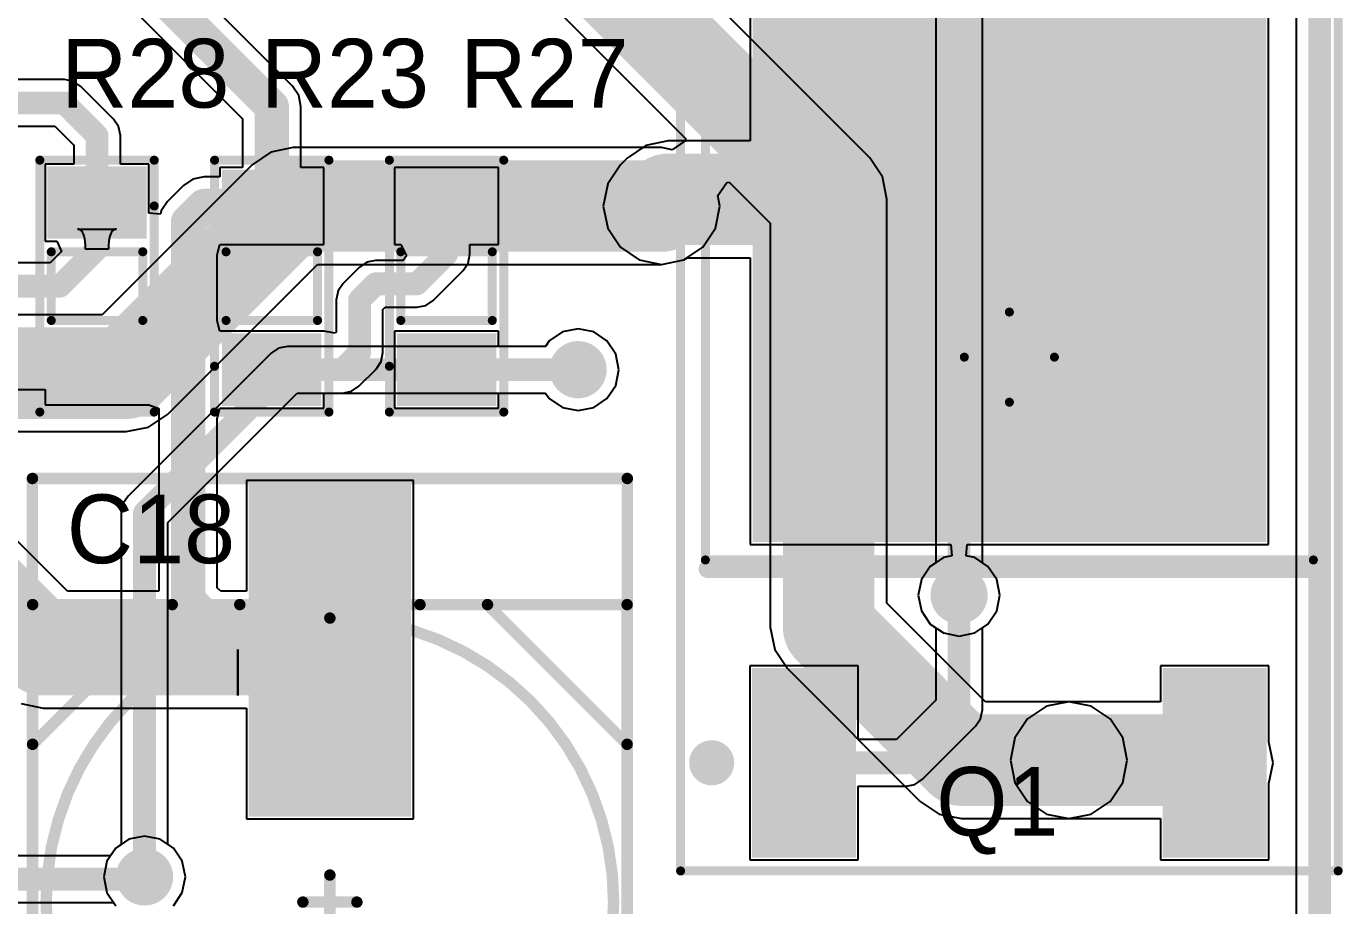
# Model space of a CAD drawing. Header units: millimetres. Extents: x 3.76 to 6.92, y 1.08 to 2.74.
# Drawn here: x 6.347 to 6.923, y 1.277 to 1.661 of the extents above; entities that cross this region are included whole.
import ezdxf

# ---------------------------------------------------------------- set-up
doc = ezdxf.new("R2010")
doc.units = ezdxf.units.MM
doc.header["$MEASUREMENT"] = 0
for name, color, linetype in [('BottomLayer', 5, 'Continuous'), ('KeepOutLayer', 6, 'Continuous'), ('Mechanical13', 56, 'Continuous'), ('Mechanical15', 56, 'Continuous'), ('MultiLayer', 9, 'Continuous'), ('TopLayer', 1, 'Continuous'), ('TopOverlay', 2, 'Continuous'), ('TopPaste', 8, 'Continuous'), ('TopSolder', 216, 'Continuous'), ('ViaHoleLayer', 16, 'Continuous')]:
    doc.layers.add(name, color=color, linetype=linetype)

# ---------------------------------------------------------------- blocks, each defined once
blk = doc.blocks.new('RES_SMD_0603_15')
at = {"layer": 'TopLayer'}
for points in [[(-0.04681, -0.01772), (-0.02319, -0.01772), (-0.04681, 0.01772), (-0.02319, 0.01772)], [(0.02468, -0.01771), (0.0483, -0.01771), (0.02468, 0.01772), (0.0483, 0.01772)]]:
    blk.add_solid(points, dxfattribs=at)
at = {"layer": 'TopOverlay', "const_width": 0.00394}
for points in [[(-0.055, 0.025), (0.055, 0.025)], [(-0.055, 0.025), (-0.055, -0.025)], [(0.055, 0.025), (0.055, -0.025)], [(-0.015, 0.02), (0.015, 0.02)], [(-0.015, 0.02), (-0.015, -0.02)], [(0.015, 0.02), (0.015, -0.02)], [(-0.015, -0.02), (0.015, -0.02)], [(-0.055, -0.025), (0.035, -0.025)], [(0.035, -0.025), (0.055, -0.025)]]:
    blk.add_lwpolyline(points, dxfattribs=at)
at = {"layer": 'TopOverlay', "const_width": 0.00197}
for points in [[(-0.05599, 0.025, 1), (-0.05402, 0.025, 1)], [(-0.05599, 0.025, 1), (-0.05402, 0.025, 1)], [(0.05401, 0.025, 1), (0.05598, 0.025, 1)], [(0.05401, 0.025, 1), (0.05598, 0.025, 1)], [(-0.01599, 0.02, 1), (-0.01402, 0.02, 1)], [(-0.01599, 0.02, 1), (-0.01402, 0.02, 1)], [(0.01401, 0.02, 1), (0.01598, 0.02, 1)], [(0.01401, 0.02, 1), (0.01598, 0.02, 1)], [(-0.01599, -0.02, 1), (-0.01402, -0.02, 1)], [(-0.01599, -0.02, 1), (-0.01402, -0.02, 1)], [(0.01401, -0.02, 1), (0.01598, -0.02, 1)], [(0.01401, -0.02, 1), (0.01598, -0.02, 1)], [(-0.05599, -0.025, 1), (-0.05402, -0.025, 1)], [(-0.05599, -0.025, 1), (-0.05402, -0.025, 1)], [(0.03401, -0.025, 1), (0.03598, -0.025, 1)], [(0.03401, -0.025, 1), (0.03598, -0.025, 1)], [(0.05401, -0.025, 1), (0.05598, -0.025, 1)], [(0.05401, -0.025, 1), (0.05598, -0.025, 1)]]:
    blk.add_lwpolyline(points, format="xyb", close=True, dxfattribs=at)
at = {"layer": 'TopPaste'}
for points in [[(-0.04681, -0.01772), (-0.02319, -0.01772), (-0.04681, 0.01772), (-0.02319, 0.01772)], [(0.02468, -0.01771), (0.0483, -0.01771), (0.02468, 0.01772), (0.0483, 0.01772)]]:
    blk.add_solid(points, dxfattribs=at)
at = {"layer": 'TopSolder'}
for points in [[(-0.05081, -0.02172), (-0.01919, -0.02172), (-0.05081, 0.02172), (-0.01919, 0.02172)], [(0.02068, -0.02171), (0.0523, -0.02171), (0.02068, 0.02172), (0.0523, 0.02172)]]:
    blk.add_solid(points, dxfattribs=at)
blk = doc.blocks.new('RES_SMD_0603_16')
at = {"layer": 'TopLayer'}
for points in [[(-0.04681, -0.01772), (-0.02319, -0.01772), (-0.04681, 0.01772), (-0.02319, 0.01772)], [(0.02468, -0.01771), (0.0483, -0.01771), (0.02468, 0.01772), (0.0483, 0.01772)]]:
    blk.add_solid(points, dxfattribs=at)
at = {"layer": 'TopOverlay', "const_width": 0.00394}
for points in [[(0.055, 0.025), (-0.055, 0.025)], [(-0.055, -0.025), (-0.055, 0.025)], [(0.055, -0.025), (0.055, 0.025)], [(0.015, 0.02), (-0.015, 0.02)], [(-0.015, -0.02), (-0.015, 0.02)], [(0.015, -0.02), (0.015, 0.02)], [(0.015, -0.02), (-0.015, -0.02)], [(0.035, -0.025), (-0.055, -0.025)], [(0.055, -0.025), (0.035, -0.025)]]:
    blk.add_lwpolyline(points, dxfattribs=at)
at = {"layer": 'TopOverlay', "const_width": 0.00197}
for points in [[(-0.05599, 0.025, 1), (-0.05402, 0.025, 1)], [(-0.05599, 0.025, 1), (-0.05402, 0.025, 1)], [(0.05401, 0.025, 1), (0.05598, 0.025, 1)], [(0.05401, 0.025, 1), (0.05598, 0.025, 1)], [(-0.01599, 0.02, 1), (-0.01402, 0.02, 1)], [(-0.01599, 0.02, 1), (-0.01402, 0.02, 1)], [(0.01401, 0.02, 1), (0.01598, 0.02, 1)], [(0.01401, 0.02, 1), (0.01598, 0.02, 1)], [(-0.01599, -0.02, 1), (-0.01402, -0.02, 1)], [(-0.01599, -0.02, 1), (-0.01402, -0.02, 1)], [(0.01401, -0.02, 1), (0.01598, -0.02, 1)], [(0.01401, -0.02, 1), (0.01598, -0.02, 1)], [(-0.05599, -0.025, 1), (-0.05402, -0.025, 1)], [(-0.05599, -0.025, 1), (-0.05402, -0.025, 1)], [(0.03401, -0.025, 1), (0.03598, -0.025, 1)], [(0.03401, -0.025, 1), (0.03598, -0.025, 1)], [(0.05401, -0.025, 1), (0.05598, -0.025, 1)], [(0.05401, -0.025, 1), (0.05598, -0.025, 1)]]:
    blk.add_lwpolyline(points, format="xyb", close=True, dxfattribs=at)
at = {"layer": 'TopPaste'}
for points in [[(-0.04681, -0.01772), (-0.02319, -0.01772), (-0.04681, 0.01772), (-0.02319, 0.01772)], [(0.02468, -0.01771), (0.0483, -0.01771), (0.02468, 0.01772), (0.0483, 0.01772)]]:
    blk.add_solid(points, dxfattribs=at)
at = {"layer": 'TopSolder'}
for points in [[(-0.05081, -0.02172), (-0.01919, -0.02172), (-0.05081, 0.02172), (-0.01919, 0.02172)], [(0.02068, -0.02171), (0.0523, -0.02171), (0.02068, 0.02172), (0.0523, 0.02172)]]:
    blk.add_solid(points, dxfattribs=at)
blk = doc.blocks.new('RES_SMD_0603_20')
at = {"layer": 'TopLayer'}
for points in [[(-0.04681, -0.01772), (-0.02319, -0.01772), (-0.04681, 0.01772), (-0.02319, 0.01772)], [(0.02468, -0.01771), (0.0483, -0.01771), (0.02468, 0.01772), (0.0483, 0.01772)]]:
    blk.add_solid(points, dxfattribs=at)
at = {"layer": 'TopOverlay', "const_width": 0.00394}
for points in [[(0.055, 0.025), (-0.055, 0.025)], [(-0.055, -0.025), (-0.055, 0.025)], [(0.055, -0.025), (0.055, 0.025)], [(0.015, 0.02), (-0.015, 0.02)], [(-0.015, -0.02), (-0.015, 0.02)], [(0.015, -0.02), (0.015, 0.02)], [(0.015, -0.02), (-0.015, -0.02)], [(0.035, -0.025), (-0.055, -0.025)], [(0.055, -0.025), (0.035, -0.025)]]:
    blk.add_lwpolyline(points, dxfattribs=at)
at = {"layer": 'TopOverlay', "const_width": 0.00197}
for points in [[(-0.05599, 0.025, 1), (-0.05402, 0.025, 1)], [(-0.05599, 0.025, 1), (-0.05402, 0.025, 1)], [(0.05401, 0.025, 1), (0.05598, 0.025, 1)], [(0.05401, 0.025, 1), (0.05598, 0.025, 1)], [(-0.01599, 0.02, 1), (-0.01402, 0.02, 1)], [(-0.01599, 0.02, 1), (-0.01402, 0.02, 1)], [(0.01401, 0.02, 1), (0.01598, 0.02, 1)], [(0.01401, 0.02, 1), (0.01598, 0.02, 1)], [(-0.01599, -0.02, 1), (-0.01402, -0.02, 1)], [(-0.01599, -0.02, 1), (-0.01402, -0.02, 1)], [(0.01401, -0.02, 1), (0.01598, -0.02, 1)], [(0.01401, -0.02, 1), (0.01598, -0.02, 1)], [(-0.05599, -0.025, 1), (-0.05402, -0.025, 1)], [(-0.05599, -0.025, 1), (-0.05402, -0.025, 1)], [(0.03401, -0.025, 1), (0.03598, -0.025, 1)], [(0.03401, -0.025, 1), (0.03598, -0.025, 1)], [(0.05401, -0.025, 1), (0.05598, -0.025, 1)], [(0.05401, -0.025, 1), (0.05598, -0.025, 1)]]:
    blk.add_lwpolyline(points, format="xyb", close=True, dxfattribs=at)
at = {"layer": 'TopPaste'}
for points in [[(-0.04681, -0.01772), (-0.02319, -0.01772), (-0.04681, 0.01772), (-0.02319, 0.01772)], [(0.02468, -0.01771), (0.0483, -0.01771), (0.02468, 0.01772), (0.0483, 0.01772)]]:
    blk.add_solid(points, dxfattribs=at)
at = {"layer": 'TopSolder'}
for points in [[(-0.05081, -0.02172), (-0.01919, -0.02172), (-0.05081, 0.02172), (-0.01919, 0.02172)], [(0.02068, -0.02171), (0.0523, -0.02171), (0.02068, 0.02172), (0.0523, 0.02172)]]:
    blk.add_solid(points, dxfattribs=at)
blk = doc.blocks.new('TO_252AA_N_44')
at = {"layer": 'Mechanical13', "const_width": 0.00394}
for points in [[(-0.08858, 0.13287), (0.16142, 0.13287)], [(-0.08858, 0.13287), (-0.08858, -0.13287)], [(0.16142, 0.13287), (0.16142, -0.13287)], [(-0.08858, -0.13287), (0.16142, -0.13287)]]:
    blk.add_lwpolyline(points, dxfattribs=at)
at = {"layer": 'Mechanical13', "const_width": 0.00197}
for points in [[(-0.08957, 0.13287, 1), (-0.0876, 0.13287, 1)], [(-0.08957, 0.13287, 1), (-0.0876, 0.13287, 1)], [(0.16043, 0.13287, 1), (0.1624, 0.13287, 1)], [(0.16043, 0.13287, 1), (0.1624, 0.13287, 1)], [(-0.08957, -0.13287, 1), (-0.0876, -0.13287, 1)], [(-0.08957, -0.13287, 1), (-0.0876, -0.13287, 1)], [(0.16043, -0.13287, 1), (0.1624, -0.13287, 1)], [(0.16043, -0.13287, 1), (0.1624, -0.13287, 1)]]:
    blk.add_lwpolyline(points, format="xyb", close=True, dxfattribs=at)
at = {"layer": 'Mechanical15', "const_width": 0.00394}
for points in [[(-0.22441, 0.1437), (0.22441, 0.1437)], [(-0.22441, 0.1437), (-0.22441, -0.1437)], [(0.22441, 0.1437), (0.22441, -0.1437)], [(0, 0.01969), (0, -0.01969)], [(-0.01969, 0), (0.01969, 0)], [(-0.22441, -0.1437), (0.22441, -0.1437)]]:
    blk.add_lwpolyline(points, dxfattribs=at)
at = {"layer": 'Mechanical15', "const_width": 0.00197}
for points in [[(-0.22539, 0.1437, 1), (-0.22343, 0.1437, 1)], [(-0.22539, 0.1437, 1), (-0.22343, 0.1437, 1)], [(0.22343, 0.1437, 1), (0.22539, 0.1437, 1)], [(0.22343, 0.1437, 1), (0.22539, 0.1437, 1)], [(-0.00098, 0.01969, 1), (0.00098, 0.01969, 1)], [(-0.02067, 0, 1), (-0.0187, 0, 1)], [(0.0187, 0, 1), (0.02067, 0, 1)], [(-0.00098, -0.01969, 1), (0.00098, -0.01969, 1)], [(-0.22539, -0.1437, 1), (-0.22343, -0.1437, 1)], [(-0.22539, -0.1437, 1), (-0.22343, -0.1437, 1)], [(0.22343, -0.1437, 1), (0.22539, -0.1437, 1)], [(0.22343, -0.1437, 1), (0.22539, -0.1437, 1)]]:
    blk.add_lwpolyline(points, format="xyb", close=True, dxfattribs=at)
at = {"layer": 'TopLayer'}
for points in [[(-0.13976, 0.07106), (-0.13976, 0.10846), (-0.21457, 0.07106), (-0.21457, 0.10846)], [(0.21457, -0.10827), (0.21457, 0.10827), (-0.07677, -0.10827), (-0.07677, 0.10827)], [(-0.13976, -0.10846), (-0.13976, -0.07106), (-0.21457, -0.10846), (-0.21457, -0.07106)]]:
    blk.add_solid(points, dxfattribs=at)
at = {"layer": 'TopOverlay'}
for points, const_width in [([(-0.17224, 0.13012, 1), (-0.18209, 0.13012, 1)], 0.00984), ([(-0.18455, 0.13012, 1), (-0.17963, 0.13012, 1)], 0.00492), ([(-0.1747, 0.13012, 1), (-0.16978, 0.13012, 1)], 0.00492), ([(-0.09449, 0.13189, 1), (-0.09055, 0.13189, 1)], 0.00394), ([(-0.09449, -0.13189, 1), (-0.09055, -0.13189, 1)], 0.00394)]:
    blk.add_lwpolyline(points, format="xyb", close=True, dxfattribs=dict(at, const_width=const_width))
at = {"layer": 'TopOverlay', "const_width": 0.00787}
blk.add_lwpolyline([(-0.09252, 0.13189), (-0.09252, -0.13189)], dxfattribs=at)
at = {"layer": 'TopPaste'}
for points in [[(-0.13976, 0.07106), (-0.13976, 0.10846), (-0.21457, 0.07106), (-0.21457, 0.10846)], [(0.21457, -0.10827), (0.21457, 0.10827), (-0.07677, -0.10827), (-0.07677, 0.10827)], [(-0.13976, -0.10846), (-0.13976, -0.07106), (-0.21457, -0.10846), (-0.21457, -0.07106)]]:
    blk.add_solid(points, dxfattribs=at)
at = {"layer": 'TopSolder'}
for points in [[(-0.13576, 0.06706), (-0.13576, 0.11246), (-0.21857, 0.06706), (-0.21857, 0.11246)], [(0.21857, -0.11227), (0.21857, 0.11227), (-0.08077, -0.11227), (-0.08077, 0.11227)], [(-0.13576, -0.11246), (-0.13576, -0.06706), (-0.21857, -0.11246), (-0.21857, -0.06706)]]:
    blk.add_solid(points, dxfattribs=at)
blk = doc.blocks.new('CAP_ALU_SMD_6_3_7_7_2_2_64')
at = {"layer": 'Mechanical13', "const_width": 0.005}
for points in [[(-0.12992, -0.12992), (-0.12992, 0.12992)], [(0.12992, 0.12992), (-0.12992, 0.12992)], [(0.12992, -0.12992), (0.12992, 0.12992)], [(0.12992, -0.12992), (-0.12992, -0.12992)]]:
    blk.add_lwpolyline(points, dxfattribs=at)
at = {"layer": 'Mechanical13'}
for points, const_width in [([(-0.13117, 0.12992, 1), (-0.12867, 0.12992, 1)], 0.0025), ([(-0.13117, 0.12992, 1), (-0.12867, 0.12992, 1)], 0.0025), ([(0.12867, 0.12992, 1), (0.13117, 0.12992, 1)], 0.0025), ([(0.12867, 0.12992, 1), (0.13117, 0.12992, 1)], 0.0025), ([(0.12402, 0, 1), (-0.12402, 0, 1)], 0.005), ([(-0.12527, 0, 1), (-0.12277, 0, 1)], 0.0025), ([(0.12277, 0, 1), (0.12527, 0, 1)], 0.0025), ([(-0.13117, -0.12992, 1), (-0.12867, -0.12992, 1)], 0.0025), ([(-0.13117, -0.12992, 1), (-0.12867, -0.12992, 1)], 0.0025), ([(0.12867, -0.12992, 1), (0.13117, -0.12992, 1)], 0.0025), ([(0.12867, -0.12992, 1), (0.13117, -0.12992, 1)], 0.0025)]:
    blk.add_lwpolyline(points, format="xyb", close=True, dxfattribs=dict(at, const_width=const_width))
at = {"layer": 'Mechanical15', "const_width": 0.005}
for points in [[(-0.185, -0.13), (-0.185, 0.13)], [(0.185, 0.13), (-0.185, 0.13)], [(0.185, -0.13), (0.185, 0.13)], [(0, -0.01181), (0, 0.01181)], [(0.01181, 0), (-0.01181, 0)], [(0.185, -0.13), (-0.185, -0.13)]]:
    blk.add_lwpolyline(points, dxfattribs=at)
at = {"layer": 'Mechanical15', "const_width": 0.0025}
for points in [[(-0.18625, 0.13, 1), (-0.18375, 0.13, 1)], [(-0.18625, 0.13, 1), (-0.18375, 0.13, 1)], [(0.18375, 0.13, 1), (0.18625, 0.13, 1)], [(0.18375, 0.13, 1), (0.18625, 0.13, 1)], [(-0.00125, 0.01181, 1), (0.00125, 0.01181, 1)], [(-0.01306, 0, 1), (-0.01056, 0, 1)], [(0.01056, 0, 1), (0.01306, 0, 1)], [(-0.00125, -0.01181, 1), (0.00125, -0.01181, 1)], [(-0.18625, -0.13, 1), (-0.18375, -0.13, 1)], [(-0.18625, -0.13, 1), (-0.18375, -0.13, 1)], [(0.18375, -0.13, 1), (0.18625, -0.13, 1)], [(0.18375, -0.13, 1), (0.18625, -0.13, 1)]]:
    blk.add_lwpolyline(points, format="xyb", close=True, dxfattribs=at)
at = {"layer": 'TopLayer'}
for points in [[(-0.17913, -0.0315), (-0.04134, -0.0315), (-0.17913, 0.0315), (-0.04134, 0.0315)], [(0.04134, -0.0315), (0.17913, -0.0315), (0.04134, 0.0315), (0.17913, 0.0315)]]:
    blk.add_solid(points, dxfattribs=at)
at = {"layer": 'TopOverlay', "const_width": 0.005}
for points in [[(-0.12992, 0.0689), (-0.0689, 0.12992)], [(0.12992, 0.12992), (-0.0689, 0.12992)], [(0.12992, 0.03937), (0.12992, 0.12992)], [(-0.12992, 0.03937), (-0.12992, 0.0689)], [(-0.12992, -0.0689), (-0.12992, -0.03937)], [(0.12992, -0.12992), (0.12992, -0.03937)], [(-0.0689, -0.12992), (-0.12992, -0.0689)], [(0.12992, -0.12992), (-0.0689, -0.12992)]]:
    blk.add_lwpolyline(points, dxfattribs=at)
at = {"layer": 'TopOverlay', "const_width": 0.0025}
for points in [[(-0.07015, 0.12992, 1), (-0.06765, 0.12992, 1)], [(-0.07015, 0.12992, 1), (-0.06765, 0.12992, 1)], [(0.12867, 0.12992, 1), (0.13117, 0.12992, 1)], [(0.12867, 0.12992, 1), (0.13117, 0.12992, 1)], [(-0.13117, 0.0689, 1), (-0.12867, 0.0689, 1)], [(-0.13117, 0.0689, 1), (-0.12867, 0.0689, 1)], [(-0.13117, 0.03937, 1), (-0.12867, 0.03937, 1)], [(0.12867, 0.03937, 1), (0.13117, 0.03937, 1)], [(-0.13117, -0.03937, 1), (-0.12867, -0.03937, 1)], [(0.12867, -0.03937, 1), (0.13117, -0.03937, 1)], [(-0.13117, -0.0689, 1), (-0.12867, -0.0689, 1)], [(-0.13117, -0.0689, 1), (-0.12867, -0.0689, 1)], [(-0.07015, -0.12992, 1), (-0.06765, -0.12992, 1)], [(-0.07015, -0.12992, 1), (-0.06765, -0.12992, 1)], [(0.12867, -0.12992, 1), (0.13117, -0.12992, 1)], [(0.12867, -0.12992, 1), (0.13117, -0.12992, 1)]]:
    blk.add_lwpolyline(points, format="xyb", close=True, dxfattribs=at)
at = {"layer": 'TopPaste'}
for points in [[(-0.17913, -0.0315), (-0.04134, -0.0315), (-0.17913, 0.0315), (-0.04134, 0.0315)], [(0.04134, -0.0315), (0.17913, -0.0315), (0.04134, 0.0315), (0.17913, 0.0315)]]:
    blk.add_solid(points, dxfattribs=at)
at = {"layer": 'TopSolder'}
for points in [[(-0.18313, -0.0355), (-0.03734, -0.0355), (-0.18313, 0.0355), (-0.03734, 0.0355)], [(0.03734, -0.0355), (0.18313, -0.0355), (0.03734, 0.0355), (0.18313, 0.0355)]]:
    blk.add_solid(points, dxfattribs=at)

msp = doc.modelspace()

# ---------------------------------------------------------------- linework, layer by layer
at = {"layer": 'BottomLayer'}
for p, q in [((6.90241, 2.72435), (6.90241, 1.0912)), ((6.71602, 1.60402), (6.52265, 1.7974)), ((6.47913, 1.76882), (6.63544, 1.61251)), ((6.7652, 1.42723), (6.7652, 1.745)), ((6.7448, 1.74078), (6.7448, 1.42723)), ((6.63528, 1.61151), (6.6296, 1.60757)), ((6.63544, 1.61251), (6.63528, 1.61151)), ((6.45425, 1.60655), (6.44598, 1.60102)), ((6.464, 1.60849), (6.45425, 1.60655)), ((6.625, 1.60849), (6.464, 1.60849)), ((6.6296, 1.60757), (6.625, 1.60849)), ((6.44598, 1.60102), (6.38044, 1.53549)), ((6.72155, 1.59575), (6.71602, 1.60402)), ((6.72349, 1.586), (6.72155, 1.59575)), ((6.64957, 1.5876), (6.65351, 1.59328)), ((6.65351, 1.59328), (6.65451, 1.59344)), ((6.65451, 1.59344), (6.67251, 1.57544)), ((6.64855, 1.57325), (6.65049, 1.583)), ((6.65049, 1.583), (6.64957, 1.5876)), ((6.72349, 1.40956), (6.72349, 1.586)), ((6.64302, 1.56498), (6.64855, 1.57325)), ((6.67251, 1.57544), (6.67251, 1.399)), ((6.63475, 1.55945), (6.64302, 1.56498)), ((6.625, 1.55751), (6.63475, 1.55945)), ((6.40902, 1.49198), (6.47456, 1.55751)), ((6.47456, 1.55751), (6.625, 1.55751)), ((6.38044, 1.53549), (6.00219, 1.53549)), ((6.58166, 1.528), (6.57587, 1.52413)), ((6.58849, 1.52935), (6.58166, 1.528)), ((6.59532, 1.528), (6.58849, 1.52935)), ((6.6011, 1.52413), (6.59532, 1.528)), ((6.45761, 1.52093), (6.4543, 1.51872)), ((6.46151, 1.52171), (6.45761, 1.52093)), ((6.57425, 1.52171), (6.46151, 1.52171)), ((6.57587, 1.52413), (6.57425, 1.52171)), ((6.60497, 1.51834), (6.6011, 1.52413)), ((6.4543, 1.51872), (6.39179, 1.45621)), ((6.60633, 1.51151), (6.60497, 1.51834)), ((6.60497, 1.50468), (6.60633, 1.51151)), ((6.6011, 1.4989), (6.60497, 1.50468)), ((6.4092, 1.44478), (6.46574, 1.50132)), ((6.46574, 1.50132), (6.57425, 1.50132)), ((6.57425, 1.50132), (6.57587, 1.4989)), ((6.57587, 1.4989), (6.58166, 1.49503)), ((6.59532, 1.49503), (6.6011, 1.4989)), ((6.40075, 1.48645), (6.40902, 1.49198)), ((6.58166, 1.49503), (6.58849, 1.49367)), ((6.58849, 1.49367), (6.59532, 1.49503)), ((6.01056, 1.48451), (6.391, 1.48451)), ((6.391, 1.48451), (6.40075, 1.48645)), ((6.39179, 1.45621), (6.38958, 1.4529)), ((6.38958, 1.4529), (6.3888, 1.449)), ((6.3888, 1.449), (6.3888, 1.30423)), ((6.4092, 1.30423), (6.4092, 1.44478)), ((6.7448, 1.42723), (6.74238, 1.42562)), ((6.76762, 1.42562), (6.7652, 1.42723)), ((6.74238, 1.42562), (6.73852, 1.41983)), ((6.77148, 1.41983), (6.76762, 1.42562)), ((6.73852, 1.41983), (6.73716, 1.413)), ((6.77284, 1.413), (6.77148, 1.41983)), ((6.73716, 1.413), (6.73852, 1.40617)), ((6.77148, 1.40617), (6.77284, 1.413)), ((6.76656, 1.36649), (6.72349, 1.40956)), ((6.73852, 1.40617), (6.74238, 1.40038)), ((6.76762, 1.40038), (6.77148, 1.40617)), ((6.67251, 1.399), (6.67445, 1.38925)), ((6.74238, 1.40038), (6.74817, 1.39652)), ((6.76183, 1.39652), (6.76762, 1.40038)), ((6.74817, 1.39652), (6.755, 1.39516)), ((6.755, 1.39516), (6.76183, 1.39652)), ((6.67445, 1.38925), (6.67998, 1.38098)), ((6.67998, 1.38098), (6.73798, 1.32298)), ((6.803, 1.36649), (6.76656, 1.36649)), ((6.81275, 1.36455), (6.803, 1.36649)), ((6.82102, 1.35902), (6.81275, 1.36455)), ((6.82655, 1.35075), (6.82102, 1.35902)), ((6.82849, 1.341), (6.82655, 1.35075)), ((6.82655, 1.33125), (6.82849, 1.341)), ((6.82102, 1.32298), (6.82655, 1.33125)), ((6.73798, 1.32298), (6.74625, 1.31745)), ((6.81275, 1.31745), (6.82102, 1.32298)), ((6.74625, 1.31745), (6.756, 1.31551)), ((6.756, 1.31551), (6.803, 1.31551)), ((6.803, 1.31551), (6.81275, 1.31745)), ((6.38638, 1.30262), (6.38252, 1.29683)), ((6.3888, 1.30423), (6.38638, 1.30262)), ((6.41162, 1.30262), (6.4092, 1.30423)), ((6.41548, 1.29683), (6.41162, 1.30262)), ((6.38252, 1.29683), (6.38116, 1.29)), ((6.41684, 1.29), (6.41548, 1.29683)), ((6.38116, 1.29), (6.38252, 1.28317)), ((6.41548, 1.28317), (6.41684, 1.29)), ((6.38252, 1.28317), (6.38638, 1.27738)), ((6.41162, 1.27738), (6.41548, 1.28317))]:
    msp.add_line(p, q, dxfattribs=at)
for points, const_width in [([(6.49716, 1.78684), (6.698, 1.586)], 0.04), ([(6.755, 1.413), (6.755, 1.745)], 0.01), ([(6.698, 1.399), (6.698, 1.586)], 0.04), ([(6.391, 1.51), (6.464, 1.583)], 0.04), ([(6.464, 1.583), (6.625, 1.583)], 0.04), ([(6.121, 1.51), (6.391, 1.51)], 0.04), ([(6.399, 1.449), (6.46151, 1.51151)], 0.01), ([(6.46151, 1.51151), (6.58849, 1.51151)], 0.01), ([(6.399, 1.29), (6.399, 1.449)], 0.01), ([(6.698, 1.399), (6.756, 1.341)], 0.04), ([(6.756, 1.341), (6.803, 1.341)], 0.04)]:
    msp.add_lwpolyline(points, dxfattribs=dict(at, const_width=const_width))
for points, const_width in [([(6.688, 1.586, 1), (6.708, 1.586, 1)], 0.02), ([(6.688, 1.586, 1), (6.708, 1.586, 1)], 0.02), ([(6.454, 1.583, 1), (6.474, 1.583, 1)], 0.02), ([(6.454, 1.583, 1), (6.474, 1.583, 1)], 0.02), ([(6.615, 1.583, 1), (6.635, 1.583, 1)], 0.02), ([(6.61875, 1.583, 1), (6.63125, 1.583, 1)], 0.0125), ([(6.381, 1.51, 1), (6.401, 1.51, 1)], 0.02), ([(6.381, 1.51, 1), (6.401, 1.51, 1)], 0.02), ([(6.58224, 1.51151, 1), (6.59474, 1.51151, 1)], 0.0125), ([(6.45901, 1.51151, 1), (6.46401, 1.51151, 1)], 0.005), ([(6.45901, 1.51151, 1), (6.46401, 1.51151, 1)], 0.005), ([(6.58599, 1.51151, 1), (6.59099, 1.51151, 1)], 0.005), ([(6.3965, 1.449, 1), (6.4015, 1.449, 1)], 0.005), ([(6.3965, 1.449, 1), (6.4015, 1.449, 1)], 0.005), ([(6.74875, 1.413, 1), (6.76125, 1.413, 1)], 0.0125), ([(6.688, 1.399, 1), (6.708, 1.399, 1)], 0.02), ([(6.688, 1.399, 1), (6.708, 1.399, 1)], 0.02), ([(6.7525, 1.413, 1), (6.7575, 1.413, 1)], 0.005), ([(6.746, 1.341, 1), (6.766, 1.341, 1)], 0.02), ([(6.746, 1.341, 1), (6.766, 1.341, 1)], 0.02), ([(6.793, 1.341, 1), (6.813, 1.341, 1)], 0.02), ([(6.79675, 1.341, 1), (6.80925, 1.341, 1)], 0.0125), ([(6.39275, 1.29, 1), (6.40525, 1.29, 1)], 0.0125), ([(6.3965, 1.29, 1), (6.4015, 1.29, 1)], 0.005)]:
    msp.add_lwpolyline(points, format="xyb", close=True, dxfattribs=dict(at, const_width=const_width))
at = {"layer": 'KeepOutLayer', "const_width": 0.01}
msp.add_lwpolyline([(6.91261, 1.081), (6.91261, 2.73454)], dxfattribs=at)
at = {"layer": 'MultiLayer', "const_width": 0.0125}
for points in [[(6.61875, 1.583, 1), (6.63125, 1.583, 1)], [(6.58224, 1.51151, 1), (6.59474, 1.51151, 1)], [(6.74875, 1.413, 1), (6.76125, 1.413, 1)], [(6.79675, 1.341, 1), (6.80925, 1.341, 1)], [(6.39275, 1.29, 1), (6.40525, 1.29, 1)]]:
    msp.add_lwpolyline(points, format="xyb", close=True, dxfattribs=at)
at = {"layer": 'TopLayer'}
for p, q in [((6.90241, 2.72435), (6.90241, 1.0912)), ((6.66373, 1.73657), (6.66373, 1.61139)), ((6.89027, 1.43523), (6.89027, 1.73657)), ((6.46363, 1.6354), (6.39017, 1.70885)), ((6.37588, 1.6871), (6.44187, 1.62111)), ((6.364, 1.6382), (6.26422, 1.6382)), ((6.3679, 1.63742), (6.364, 1.6382)), ((6.37121, 1.63521), (6.3679, 1.63742)), ((6.38543, 1.62099), (6.37121, 1.63521)), ((6.46639, 1.63126), (6.46363, 1.6354)), ((6.46736, 1.62639), (6.46639, 1.63126)), ((6.46736, 1.59981), (6.46736, 1.62639)), ((6.26, 1.6178), (6.35978, 1.6178)), ((6.35978, 1.6178), (6.36803, 1.60955)), ((6.38764, 1.61768), (6.38543, 1.62099)), ((6.38842, 1.61378), (6.38764, 1.61768)), ((6.44187, 1.62111), (6.44187, 1.59981)), ((6.38842, 1.60131), (6.38842, 1.61378)), ((6.6279, 1.61139), (6.61814, 1.60945)), ((6.66373, 1.61139), (6.6279, 1.61139)), ((6.36803, 1.60955), (6.36803, 1.60131)), ((6.61814, 1.60945), (6.60987, 1.60392)), ((6.36803, 1.60131), (6.35551, 1.60131)), ((6.35551, 1.60131), (6.35551, 1.56768)), ((6.40094, 1.60131), (6.38842, 1.60131)), ((6.40094, 1.57994), (6.40094, 1.60131)), ((6.44187, 1.59981), (6.4319, 1.59981)), ((6.4319, 1.59981), (6.4319, 1.59575)), ((6.47733, 1.59981), (6.46736, 1.59981)), ((6.47733, 1.56619), (6.47733, 1.59981)), ((6.55372, 1.59981), (6.50828, 1.59981)), ((6.50828, 1.59981), (6.50828, 1.56619)), ((6.55372, 1.56619), (6.55372, 1.59981)), ((6.60698, 1.60102), (6.60145, 1.59275)), ((6.60987, 1.60392), (6.60698, 1.60102)), ((6.42013, 1.59478), (6.41599, 1.59202)), ((6.425, 1.59575), (6.42013, 1.59478)), ((6.4319, 1.59575), (6.425, 1.59575)), ((6.41599, 1.59202), (6.40899, 1.58501)), ((6.60145, 1.59275), (6.59951, 1.583)), ((6.40899, 1.58501), (6.40623, 1.58088)), ((6.59951, 1.583), (6.60145, 1.57325)), ((6.40594, 1.57944), (6.40094, 1.57994)), ((6.40623, 1.58088), (6.40594, 1.57944)), ((6.37032, 1.57284), (6.36964, 1.57292)), ((6.36964, 1.57292), (6.3868, 1.57292)), ((6.37093, 1.57258), (6.37032, 1.57284)), ((6.37147, 1.57214), (6.37093, 1.57258)), ((6.37193, 1.57153), (6.37147, 1.57214)), ((6.37233, 1.57075), (6.37193, 1.57153)), ((6.37265, 1.56979), (6.37233, 1.57075)), ((6.38412, 1.57075), (6.3838, 1.56979)), ((6.38451, 1.57153), (6.38412, 1.57075)), ((6.38498, 1.57214), (6.38451, 1.57153)), ((6.38551, 1.57258), (6.38498, 1.57214)), ((6.38612, 1.57284), (6.38551, 1.57258)), ((6.3868, 1.57292), (6.38612, 1.57284)), ((6.60145, 1.57325), (6.60698, 1.56498)), ((6.35551, 1.56768), (6.36073, 1.56768)), ((6.36073, 1.56768), (6.36264, 1.56306)), ((6.3729, 1.56866), (6.37265, 1.56979)), ((6.37319, 1.56588), (6.3729, 1.56866)), ((6.37322, 1.56422), (6.37319, 1.56588)), ((6.38326, 1.56588), (6.38322, 1.56422)), ((6.38337, 1.56736), (6.38326, 1.56588)), ((6.38355, 1.56866), (6.38337, 1.56736)), ((6.3838, 1.56979), (6.38355, 1.56866)), ((6.43074, 1.56167), (6.4319, 1.56619)), ((6.4319, 1.56619), (6.47733, 1.56619)), ((6.50828, 1.56619), (6.51106, 1.56619)), ((6.51106, 1.56619), (6.51353, 1.56119)), ((6.5412, 1.562), (6.5412, 1.56619)), ((6.5412, 1.56619), (6.55372, 1.56619)), ((6.60698, 1.56498), (6.61525, 1.55945)), ((6.36264, 1.56306), (6.35778, 1.5582)), ((6.38322, 1.56422), (6.37322, 1.56422)), ((6.43074, 1.53284), (6.43074, 1.56167)), ((6.5, 1.5592), (6.4961, 1.55842)), ((6.512, 1.5592), (6.5, 1.5592)), ((6.51353, 1.56119), (6.512, 1.5592)), ((6.54042, 1.5581), (6.5412, 1.562)), ((6.61525, 1.55945), (6.625, 1.55751)), ((6.625, 1.55751), (6.63475, 1.55945)), ((6.63475, 1.55945), (6.63619, 1.56041)), ((6.63619, 1.56041), (6.66373, 1.56041)), ((6.66373, 1.56041), (6.66373, 1.43523)), ((6.35778, 1.5582), (6.33007, 1.5582)), ((6.49279, 1.55621), (6.48579, 1.54921)), ((6.4961, 1.55842), (6.49279, 1.55621)), ((6.52521, 1.54179), (6.53821, 1.55479)), ((6.53821, 1.55479), (6.54042, 1.5581)), ((6.48579, 1.54921), (6.48358, 1.5459)), ((6.48358, 1.5459), (6.4828, 1.542)), ((6.4828, 1.542), (6.4828, 1.52783)), ((6.5032, 1.53778), (6.50422, 1.5388)), ((6.5032, 1.519), (6.5032, 1.53778)), ((6.50422, 1.5388), (6.518, 1.5388)), ((6.518, 1.5388), (6.5219, 1.53958)), ((6.5219, 1.53958), (6.52521, 1.54179)), ((6.4319, 1.52832), (6.43074, 1.53284)), ((6.47734, 1.52832), (6.4319, 1.52832)), ((6.48234, 1.52748), (6.47734, 1.52832)), ((6.47734, 1.52832), (6.47734, 1.52832)), ((6.4828, 1.52783), (6.48234, 1.52748)), ((6.55372, 1.52832), (6.50829, 1.52832)), ((6.50829, 1.52832), (6.50829, 1.4947)), ((6.55372, 1.52171), (6.55372, 1.52832)), ((6.58166, 1.528), (6.57587, 1.52413)), ((6.58849, 1.52935), (6.58166, 1.528)), ((6.59532, 1.528), (6.58849, 1.52935)), ((6.6011, 1.52413), (6.59532, 1.528)), ((6.50242, 1.5151), (6.5032, 1.519)), ((6.57425, 1.52171), (6.55372, 1.52171)), ((6.57587, 1.52413), (6.57425, 1.52171)), ((6.60497, 1.51834), (6.6011, 1.52413)), ((6.50021, 1.51179), (6.50242, 1.5151)), ((6.60633, 1.51151), (6.60497, 1.51834)), ((6.49272, 1.5043), (6.50021, 1.51179)), ((6.60497, 1.50468), (6.60633, 1.51151)), ((6.33007, 1.50281), (6.35551, 1.50281)), ((6.35551, 1.50281), (6.35551, 1.49619)), ((6.48551, 1.50132), (6.48941, 1.50209)), ((6.48941, 1.50209), (6.49272, 1.5043)), ((6.6011, 1.4989), (6.60497, 1.50468)), ((6.35551, 1.49619), (6.40094, 1.49619)), ((6.40094, 1.49619), (6.40094, 1.49619)), ((6.40094, 1.49619), (6.40526, 1.49453)), ((6.47734, 1.4947), (6.47734, 1.50132)), ((6.47734, 1.50132), (6.48551, 1.50132)), ((6.55372, 1.4947), (6.55372, 1.50132)), ((6.55372, 1.50132), (6.57425, 1.50132)), ((6.57425, 1.50132), (6.57587, 1.4989)), ((6.57587, 1.4989), (6.58166, 1.49503)), ((6.59532, 1.49503), (6.6011, 1.4989)), ((6.40526, 1.49453), (6.40526, 1.41473)), ((6.43074, 1.49018), (6.4319, 1.4947)), ((6.43074, 1.41628), (6.43074, 1.49018)), ((6.4319, 1.4947), (6.43574, 1.4947)), ((6.43574, 1.4947), (6.47734, 1.4947)), ((6.50829, 1.4947), (6.55372, 1.4947)), ((6.58166, 1.49503), (6.58849, 1.49367)), ((6.58849, 1.49367), (6.59532, 1.49503)), ((6.5165, 1.46313), (6.4435, 1.46313)), ((6.4435, 1.46313), (6.4435, 1.41473)), ((6.5165, 1.31534), (6.5165, 1.46313)), ((6.36532, 1.41473), (6.31902, 1.46102)), ((6.66373, 1.43523), (6.75142, 1.43523)), ((6.75142, 1.43523), (6.75191, 1.43023)), ((6.75809, 1.43023), (6.75858, 1.43523)), ((6.75858, 1.43523), (6.89027, 1.43523)), ((6.74817, 1.42948), (6.74238, 1.42562)), ((6.75191, 1.43023), (6.74817, 1.42948)), ((6.76183, 1.42948), (6.75809, 1.43023)), ((6.76762, 1.42562), (6.76183, 1.42948)), ((6.74238, 1.42562), (6.73852, 1.41983)), ((6.77148, 1.41983), (6.76762, 1.42562)), ((6.4323, 1.41473), (6.43074, 1.41628)), ((6.73852, 1.41983), (6.73716, 1.413)), ((6.77284, 1.413), (6.77148, 1.41983)), ((6.40526, 1.41473), (6.36532, 1.41473)), ((6.4435, 1.41473), (6.4323, 1.41473)), ((6.73716, 1.413), (6.73852, 1.40617)), ((6.77148, 1.40617), (6.77284, 1.413)), ((6.73852, 1.40617), (6.74238, 1.40038)), ((6.76762, 1.40038), (6.77148, 1.40617)), ((6.74238, 1.40038), (6.7448, 1.39877)), ((6.7448, 1.39877), (6.7448, 1.36722)), ((6.7652, 1.39877), (6.76762, 1.40038)), ((6.7652, 1.363), (6.7652, 1.39877)), ((6.43976, 1.36924), (6.43976, 1.38924)), ((6.43976, 1.38924), (6.43976, 1.38924)), ((6.43976, 1.38924), (6.43976, 1.36924)), ((6.71094, 1.38224), (6.66354, 1.38224)), ((6.66354, 1.38224), (6.66354, 1.29743)), ((6.71094, 1.35003), (6.71094, 1.38224)), ((6.89046, 1.38224), (6.84306, 1.38224)), ((6.84306, 1.38224), (6.84306, 1.36649)), ((6.89046, 1.34883), (6.89046, 1.38224)), ((6.34501, 1.36569), (6.35476, 1.36375)), ((6.35476, 1.36375), (6.4435, 1.36375)), ((6.43976, 1.36924), (6.43976, 1.36924)), ((6.43976, 1.36924), (6.43976, 1.36924)), ((6.43976, 1.36924), (6.43976, 1.36924)), ((6.43976, 1.36924), (6.43976, 1.36924)), ((6.43976, 1.36924), (6.43976, 1.36924)), ((6.43976, 1.36924), (6.43976, 1.36924)), ((6.43976, 1.36924), (6.43976, 1.36924)), ((6.43976, 1.36924), (6.43976, 1.36924)), ((6.43976, 1.36924), (6.43976, 1.36924)), ((6.43976, 1.36924), (6.43976, 1.36924)), ((6.4435, 1.36375), (6.4435, 1.31534)), ((6.7448, 1.36722), (6.72761, 1.35003)), ((6.79325, 1.36455), (6.78498, 1.35902)), ((6.803, 1.36649), (6.79325, 1.36455)), ((6.84306, 1.36649), (6.803, 1.36649)), ((6.76221, 1.35579), (6.76442, 1.3591)), ((6.76442, 1.3591), (6.7652, 1.363)), ((6.78498, 1.35902), (6.77945, 1.35075)), ((6.73904, 1.33263), (6.76221, 1.35579)), ((6.72761, 1.35003), (6.71094, 1.35003)), ((6.77945, 1.35075), (6.77751, 1.341)), ((6.89225, 1.33983), (6.89046, 1.34883)), ((6.77751, 1.341), (6.77945, 1.33125)), ((6.89046, 1.33084), (6.89225, 1.33983)), ((6.71094, 1.29743), (6.71094, 1.32964)), ((6.71094, 1.32964), (6.73183, 1.32964)), ((6.73183, 1.32964), (6.73574, 1.33041)), ((6.73574, 1.33041), (6.73904, 1.33263)), ((6.77945, 1.33125), (6.78498, 1.32298)), ((6.89046, 1.29743), (6.89046, 1.33084)), ((6.78498, 1.32298), (6.79325, 1.31745)), ((6.4435, 1.31534), (6.5165, 1.31534)), ((6.79325, 1.31745), (6.803, 1.31551)), ((6.803, 1.31551), (6.84306, 1.31551)), ((6.84306, 1.31551), (6.84306, 1.29743)), ((6.39217, 1.30648), (6.38638, 1.30262)), ((6.399, 1.30784), (6.39217, 1.30648)), ((6.40583, 1.30648), (6.399, 1.30784)), ((6.41162, 1.30262), (6.40583, 1.30648)), ((6.38638, 1.30262), (6.3841, 1.2992)), ((6.41548, 1.29683), (6.41162, 1.30262)), ((6.3841, 1.2992), (6.176, 1.2992)), ((6.41684, 1.29), (6.41548, 1.29683)), ((6.66354, 1.29743), (6.71094, 1.29743)), ((6.84306, 1.29743), (6.89046, 1.29743)), ((6.41548, 1.28317), (6.41684, 1.29)), ((6.41162, 1.27738), (6.41548, 1.28317)), ((6.26805, 1.2788), (6.38543, 1.2788)), ((6.38543, 1.2788), (6.38638, 1.27738))]:
    msp.add_line(p, q, dxfattribs=at)
for points, const_width in [([(6.38116, 1.69984), (6.45461, 1.62639)], 0.015), ([(6.26, 1.628), (6.364, 1.628)], 0.01), ([(6.364, 1.628), (6.37822, 1.61378)], 0.01), ([(6.45461, 1.583), (6.45461, 1.62639)], 0.015), ([(6.37822, 1.58449), (6.37822, 1.61378)], 0.01), ([(6.625, 1.583), (6.6279, 1.5859)], 0.04), ([(6.6279, 1.5859), (6.777, 1.5859)], 0.04), ([(6.37822, 1.56422), (6.37822, 1.58449)], 0.01), ([(6.418, 1.576), (6.425, 1.583)], 0.015), ([(6.425, 1.583), (6.45461, 1.583)], 0.015), ([(6.531, 1.562), (6.531, 1.583)], 0.01), ([(6.418, 1.411), (6.418, 1.576)], 0.015), ([(6.362, 1.548), (6.37822, 1.56422)], 0.01), ([(6.518, 1.549), (6.531, 1.562)], 0.01), ([(6.493, 1.542), (6.5, 1.549)], 0.01), ([(6.5, 1.549), (6.518, 1.549)], 0.01), ([(6.279, 1.548), (6.362, 1.548)], 0.01), ([(6.493, 1.519), (6.493, 1.542)], 0.01), ([(6.48551, 1.51151), (6.493, 1.519)], 0.01), ([(6.30791, 1.513), (6.37823, 1.513)], 0.01), ([(6.45462, 1.51151), (6.48551, 1.51151)], 0.01), ([(6.531, 1.51151), (6.58849, 1.51151)], 0.01), ([(6.301, 1.443), (6.35476, 1.38924)], 0.04), ([(6.418, 1.411), (6.43976, 1.38924)], 0.015), ([(6.755, 1.363), (6.755, 1.413)], 0.01), ([(6.35476, 1.38924), (6.43976, 1.38924)], 0.04), ([(6.43976, 1.38924), (6.48, 1.38924)], 0.04), ([(6.73183, 1.33983), (6.755, 1.363)], 0.01), ([(6.803, 1.341), (6.8656, 1.341)], 0.04), ([(6.8656, 1.341), (6.86676, 1.33983)], 0.04), ([(6.68724, 1.33983), (6.73183, 1.33983)], 0.01), ([(6.398, 1.289), (6.399, 1.29)], 0.01), ([(6.176, 1.289), (6.398, 1.289)], 0.01)]:
    msp.add_lwpolyline(points, dxfattribs=dict(at, const_width=const_width))
for points, const_width in [([(6.3615, 1.628, 1), (6.3665, 1.628, 1)], 0.005), ([(6.3615, 1.628, 1), (6.3665, 1.628, 1)], 0.005), ([(6.45086, 1.62639, 1), (6.45836, 1.62639, 1)], 0.0075), ([(6.45086, 1.62639, 1), (6.45836, 1.62639, 1)], 0.0075), ([(6.37572, 1.61378, 1), (6.38072, 1.61378, 1)], 0.005), ([(6.37572, 1.61378, 1), (6.38072, 1.61378, 1)], 0.005), ([(6.6179, 1.5859, 1), (6.6379, 1.5859, 1)], 0.02), ([(6.6179, 1.5859, 1), (6.6379, 1.5859, 1)], 0.02), ([(6.767, 1.5859, 1), (6.787, 1.5859, 1)], 0.02), ([(6.615, 1.583, 1), (6.635, 1.583, 1)], 0.02), ([(6.61875, 1.583, 1), (6.63125, 1.583, 1)], 0.0125), ([(6.37572, 1.58449, 1), (6.38072, 1.58449, 1)], 0.005), ([(6.37572, 1.58449, 1), (6.38072, 1.58449, 1)], 0.005), ([(6.42125, 1.583, 1), (6.42875, 1.583, 1)], 0.0075), ([(6.42125, 1.583, 1), (6.42875, 1.583, 1)], 0.0075), ([(6.45086, 1.583, 1), (6.45836, 1.583, 1)], 0.0075), ([(6.45086, 1.583, 1), (6.45836, 1.583, 1)], 0.0075), ([(6.5285, 1.583, 1), (6.5335, 1.583, 1)], 0.005), ([(6.41425, 1.576, 1), (6.42175, 1.576, 1)], 0.0075), ([(6.41425, 1.576, 1), (6.42175, 1.576, 1)], 0.0075), ([(6.37572, 1.56422, 1), (6.38072, 1.56422, 1)], 0.005), ([(6.37572, 1.56422, 1), (6.38072, 1.56422, 1)], 0.005), ([(6.5285, 1.562, 1), (6.5335, 1.562, 1)], 0.005), ([(6.5285, 1.562, 1), (6.5335, 1.562, 1)], 0.005), ([(6.4975, 1.549, 1), (6.5025, 1.549, 1)], 0.005), ([(6.4975, 1.549, 1), (6.5025, 1.549, 1)], 0.005), ([(6.5155, 1.549, 1), (6.5205, 1.549, 1)], 0.005), ([(6.5155, 1.549, 1), (6.5205, 1.549, 1)], 0.005), ([(6.3595, 1.548, 1), (6.3645, 1.548, 1)], 0.005), ([(6.3595, 1.548, 1), (6.3645, 1.548, 1)], 0.005), ([(6.4905, 1.542, 1), (6.4955, 1.542, 1)], 0.005), ([(6.4905, 1.542, 1), (6.4955, 1.542, 1)], 0.005), ([(6.4905, 1.519, 1), (6.4955, 1.519, 1)], 0.005), ([(6.4905, 1.519, 1), (6.4955, 1.519, 1)], 0.005), ([(6.58224, 1.51151, 1), (6.59474, 1.51151, 1)], 0.0125), ([(6.37573, 1.513, 1), (6.38073, 1.513, 1)], 0.005), ([(6.45212, 1.51151, 1), (6.45712, 1.51151, 1)], 0.005), ([(6.48301, 1.51151, 1), (6.48801, 1.51151, 1)], 0.005), ([(6.48301, 1.51151, 1), (6.48801, 1.51151, 1)], 0.005), ([(6.5285, 1.51151, 1), (6.5335, 1.51151, 1)], 0.005), ([(6.58599, 1.51151, 1), (6.59099, 1.51151, 1)], 0.005), ([(6.74875, 1.413, 1), (6.76125, 1.413, 1)], 0.0125), ([(6.41425, 1.411, 1), (6.42175, 1.411, 1)], 0.0075), ([(6.41425, 1.411, 1), (6.42175, 1.411, 1)], 0.0075), ([(6.7525, 1.413, 1), (6.7575, 1.413, 1)], 0.005), ([(6.34476, 1.38924, 1), (6.36476, 1.38924, 1)], 0.02), ([(6.34476, 1.38924, 1), (6.36476, 1.38924, 1)], 0.02), ([(6.42976, 1.38924, 1), (6.44976, 1.38924, 1)], 0.02), ([(6.42976, 1.38924, 1), (6.44976, 1.38924, 1)], 0.02), ([(6.47, 1.38924, 1), (6.49, 1.38924, 1)], 0.02), ([(6.43601, 1.38924, 1), (6.44351, 1.38924, 1)], 0.0075), ([(6.7525, 1.363, 1), (6.7575, 1.363, 1)], 0.005), ([(6.7525, 1.363, 1), (6.7575, 1.363, 1)], 0.005), ([(6.793, 1.341, 1), (6.813, 1.341, 1)], 0.02), ([(6.8556, 1.341, 1), (6.8756, 1.341, 1)], 0.02), ([(6.8556, 1.341, 1), (6.8756, 1.341, 1)], 0.02), ([(6.85676, 1.33983, 1), (6.87676, 1.33983, 1)], 0.02), ([(6.79675, 1.341, 1), (6.80925, 1.341, 1)], 0.0125), ([(6.68474, 1.33983, 1), (6.68974, 1.33983, 1)], 0.005), ([(6.72933, 1.33983, 1), (6.73433, 1.33983, 1)], 0.005), ([(6.72933, 1.33983, 1), (6.73433, 1.33983, 1)], 0.005), ([(6.39275, 1.29, 1), (6.40525, 1.29, 1)], 0.0125), ([(6.3965, 1.29, 1), (6.4015, 1.29, 1)], 0.005), ([(6.3955, 1.289, 1), (6.4005, 1.289, 1)], 0.005), ([(6.3955, 1.289, 1), (6.4005, 1.289, 1)], 0.005)]:
    msp.add_lwpolyline(points, format="xyb", close=True, dxfattribs=dict(at, const_width=const_width))
at = {"layer": 'ViaHoleLayer', "const_width": 0.0075}
for points in [[(6.62125, 1.583, 1), (6.62875, 1.583, 1)], [(6.58474, 1.51151, 1), (6.59224, 1.51151, 1)], [(6.75125, 1.413, 1), (6.75875, 1.413, 1)], [(6.79925, 1.341, 1), (6.80675, 1.341, 1)], [(6.39525, 1.29, 1), (6.40275, 1.29, 1)]]:
    msp.add_lwpolyline(points, format="xyb", close=True, dxfattribs=at)

# ---------------------------------------------------------------- block references
for name, p, rotation in [('TO_252AA_N_44', (6.777, 1.517), 90), ('RES_SMD_0603_15', (6.37823, 1.54801), 90), ('RES_SMD_0603_20', (6.45461, 1.548), 270), ('RES_SMD_0603_16', (6.531, 1.548), 270), ('CAP_ALU_SMD_6_3_7_7_2_2_64', (6.48, 1.279), 270)]:
    msp.add_blockref(name, p, dxfattribs=dict(rotation=rotation))

# ---------------------------------------------------------------- texts
at = {"layer": 'TopOverlay'}
for s, p in [('R28', (6.3625, 1.626)), ('R23', (6.44975, 1.626)), ('R27', (6.537, 1.626)), ('C18', (6.365, 1.427)), ('Q1', (6.745, 1.308))]:
    msp.add_text(s, height=0.03, dxfattribs=at).set_placement(p)

doc.saveas('drawing.dxf')
